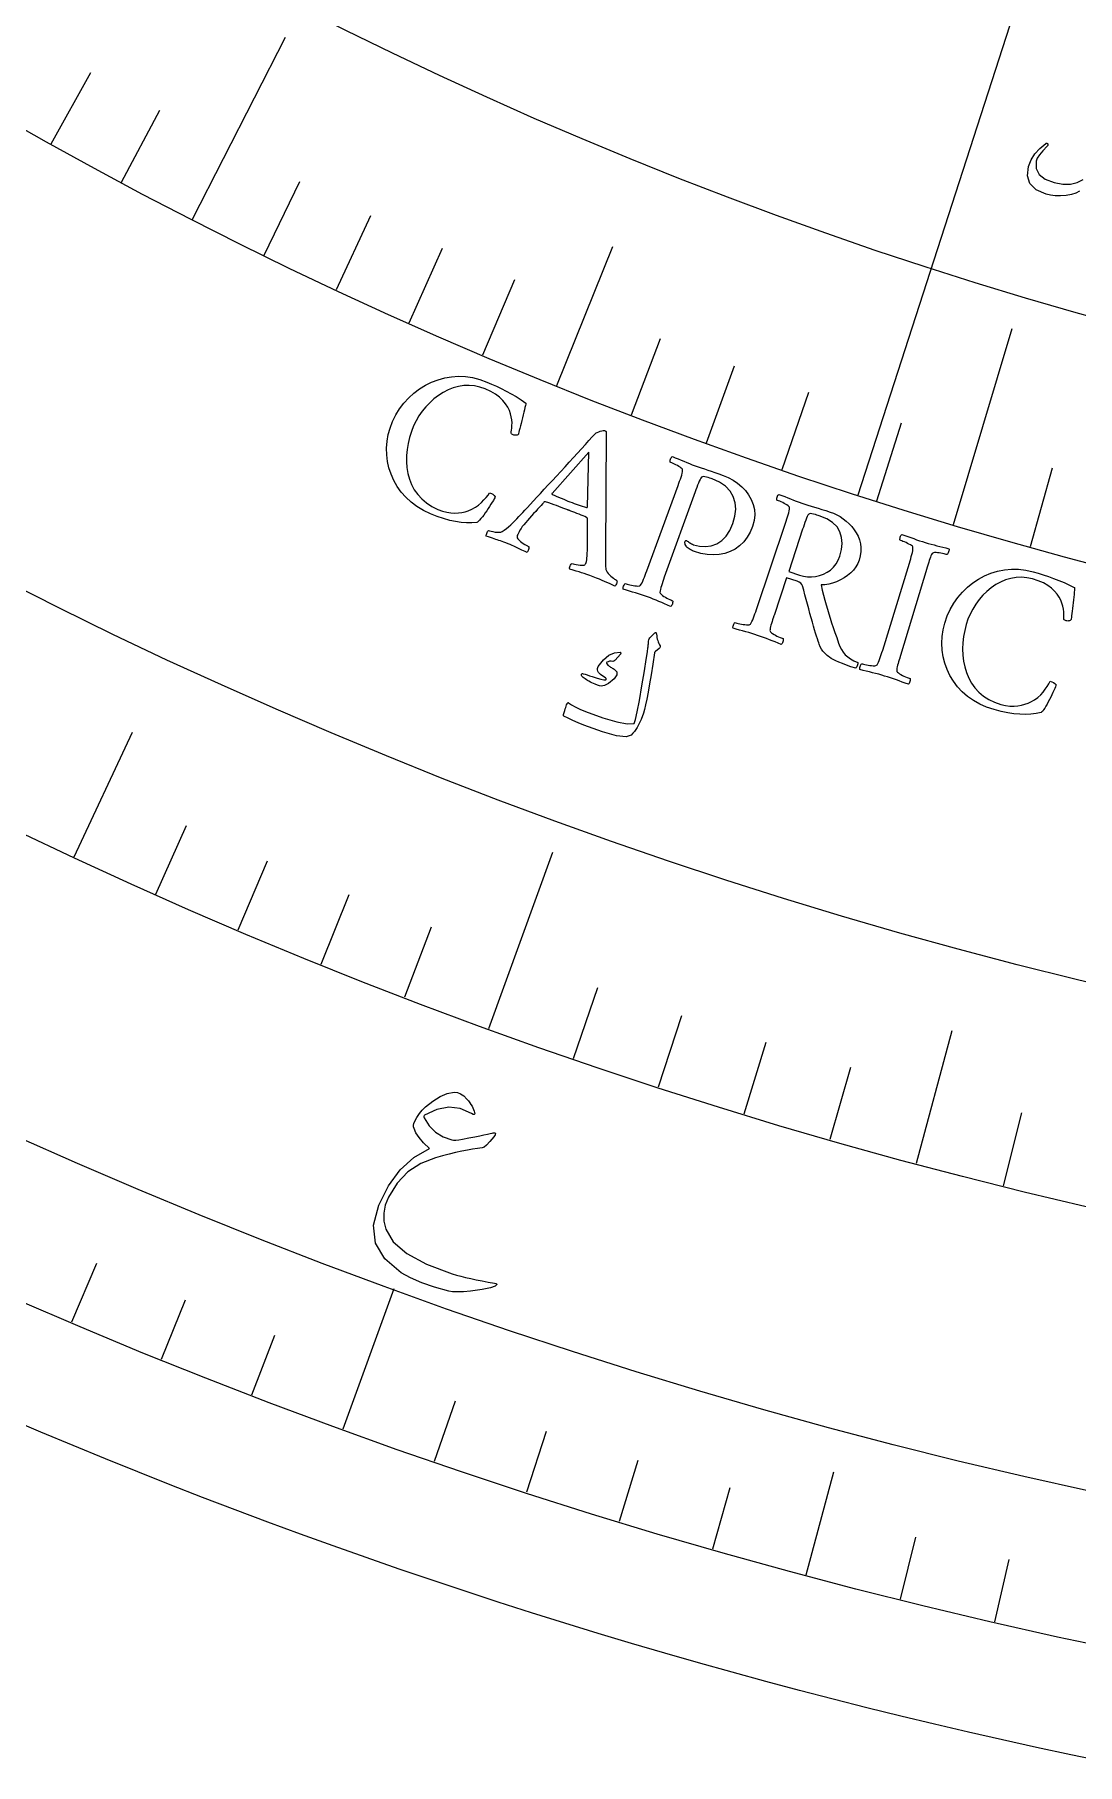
# Model space of a CAD drawing. Header units: millimetres. Extents: x -82 to 82, y -82 to 107.
# Drawn here: x -32.13 to -16.99, y -80.85 to -55.72 of the extents above; entities that cross this region are included whole.
import ezdxf

# ---------------------------------------------------------------- set-up
doc = ezdxf.new("R2010")
doc.units = ezdxf.units.MM
for name, color, linetype in [('CUT_OUTER', 1, 'Continuous'), ('ENGRAVE', 7, 'Continuous'), ('ENGRAVE_FINE', 8, 'Continuous'), ('TEXT', 5, 'Continuous')]:
    doc.layers.add(name, color=color, linetype=linetype)

msp = doc.modelspace()

# ---------------------------------------------------------------- linework, layer by layer
at = {"layer": 'CUT_OUTER'}
msp.add_lwpolyline([(-16.5911, -80.8145), (-17.0867, -80.7112), (-17.5816, -80.6048), (-18.0759, -80.4954), (-18.5694, -80.383), (-19.0623, -80.2675), (-19.5544, -80.1491), (-20.0459, -80.0276), (-20.5365, -79.9031), (-21.0264, -79.7756), (-21.5155, -79.645), (-22.0038, -79.5115), (-22.4913, -79.375), (-22.9779, -79.2355), (-23.4636, -79.093), (-23.9485, -78.9476), (-24.4324, -78.7991), (-24.9155, -78.6477), (-25.3976, -78.4934), (-25.8787, -78.3361), (-26.3589, -78.1758), (-26.8381, -78.0126), (-27.3163, -77.8465), (-27.7934, -77.6774), (-28.2695, -77.5054), (-28.7445, -77.3305), (-29.2185, -77.1526), (-29.6913, -76.9719), (-30.1631, -76.7883), (-30.6337, -76.6018), (-31.1031, -76.4123), (-31.5714, -76.2201), (-32.0385, -76.0249), (-32.5043, -75.8269)], dxfattribs=at)
at = {"layer": 'ENGRAVE'}
for points in [[(-20.1717, -62.4085), (-17.1269, -52.9884)], [(-29.8388, -58.4069), (-28.4876, -55.762)], [(-24.549, -60.82), (-23.7338, -58.8003)], [(-18.7893, -62.8386), (-17.9384, -59.993)], [(-31.5537, -67.6672), (-30.71, -65.8578)], [(-25.5361, -70.1598), (-24.6049, -67.6015)], [(-19.3241, -72.1184), (-18.8073, -70.19)], [(-27.6523, -75.9741), (-26.9116, -73.9391)], [(-20.9255, -78.0951), (-20.5252, -76.6009)]]:
    msp.add_lwpolyline(points, dxfattribs=at)
for radius in [80.85, 80.85, 78.6844, 74.6625, 74.6625, 71.4862, 65.5875, 65.5875, 62.1225]:
    msp.add_circle((0, 0), radius, dxfattribs=at)
at = {"layer": 'ENGRAVE_FINE'}
for points in [[(-31.8895, -57.313), (-31.3119, -56.2749)], [(-30.8692, -57.8689), (-30.31, -56.8208)], [(-28.7988, -58.9266), (-28.2772, -57.8593)], [(-27.7495, -59.428), (-27.2469, -58.3516)], [(-26.6912, -59.9108), (-26.2077, -58.8256)], [(-25.6242, -60.3748), (-25.1601, -59.2812)], [(-23.4657, -61.2461), (-23.0407, -60.1367)], [(-22.3749, -61.6529), (-21.9696, -60.5362)], [(-21.2767, -62.0405), (-20.8913, -60.9167)], [(-19.9024, -62.4949), (-19.5419, -61.3629)], [(-17.67, -63.1624), (-17.3499, -62.0184)], [(-30.368, -68.2076), (-29.925, -67.2127)], [(-29.173, -68.7272), (-28.7475, -67.7248)], [(-27.9691, -69.2259), (-27.5611, -68.2162)], [(-26.7566, -69.7034), (-26.3664, -68.6868)], [(-24.3077, -70.5948), (-23.9532, -69.5651)], [(-23.072, -71.0083), (-22.7355, -69.9726)], [(-21.8292, -71.4001), (-21.5108, -70.3587)], [(-20.5798, -71.7702), (-20.2796, -70.7234)], [(-18.0625, -72.4447), (-17.799, -71.3881)], [(-31.5906, -74.4228), (-31.228, -73.5685)], [(-30.2869, -74.9628), (-29.9393, -74.1023)], [(-28.974, -75.48), (-28.6414, -74.6135)], [(-26.3222, -76.4452), (-26.02, -75.5676)], [(-24.984, -76.8929), (-24.6972, -76.0102)], [(-23.6383, -77.3172), (-23.3669, -76.4297)], [(-22.2853, -77.718), (-22.0295, -76.8258)], [(-19.5594, -78.4484), (-19.3349, -77.5479)], [(-18.1873, -78.7778), (-17.9785, -77.8735)]]:
    msp.add_lwpolyline(points, dxfattribs=at)
at = {"layer": 'TEXT'}
msp.add_lwpolyline([(-16.9589, -57.9981), (-17.0109, -58.0269), (-17.0761, -58.0482), (-17.1545, -58.0619), (-17.237, -58.0679), (-17.3126, -58.0669), (-17.3812, -58.059), (-17.4428, -58.044), (-17.5884, -57.9774), (-17.6797, -57.8876), (-17.7167, -57.7747), (-17.6994, -57.6389), (-17.6622, -57.5453), (-17.6081, -57.4589), (-17.5375, -57.3799), (-17.4503, -57.308), (-17.4442, -57.3041), (-17.4384, -57.3024), (-17.433, -57.3027), (-17.4281, -57.305), (-17.4232, -57.3088), (-17.4198, -57.3129), (-17.418, -57.3172), (-17.4177, -57.3218), (-17.4184, -57.3283), (-17.4204, -57.3341), (-17.4237, -57.3393), (-17.4282, -57.3439), (-17.4932, -57.4111), (-17.5421, -57.4704), (-17.5746, -57.5217), (-17.5909, -57.565), (-17.5902, -57.6693), (-17.546, -57.7554), (-17.4582, -57.8233), (-17.3269, -57.8726), (-17.2021, -57.8956), (-17.0903, -57.8958), (-16.9917, -57.8732), (-16.9064, -57.828)], dxfattribs=at)
for points in [[(-25.5648, -60.7716), (-25.4958, -60.8015), (-25.4257, -60.8334), (-25.3546, -60.8673), (-25.2824, -60.9033), (-25.2101, -60.9419), (-25.1383, -60.9835), (-25.0671, -61.0282), (-24.9966, -61.076), (-24.9975, -61.08), (-25.0002, -61.092), (-25.0047, -61.1121), (-25.0111, -61.1402), (-25.0188, -61.1736), (-25.0274, -61.2097), (-25.0368, -61.2484), (-25.0471, -61.2897), (-25.0575, -61.3314), (-25.0673, -61.3712), (-25.0766, -61.4091), (-25.0853, -61.4451), (-25.093, -61.4765), (-25.0991, -61.5006), (-25.1038, -61.5174), (-25.1069, -61.527), (-25.1093, -61.5328), (-25.1146, -61.5375), (-25.1228, -61.541), (-25.1338, -61.5433), (-25.1462, -61.5443), (-25.1584, -61.5436), (-25.1703, -61.5413), (-25.182, -61.5373), (-25.1915, -61.5328), (-25.1999, -61.5274), (-25.2071, -61.5213), (-25.2131, -61.5143), (-25.2095, -61.4944), (-25.206, -61.4693), (-25.2028, -61.439), (-25.1997, -61.4035), (-25.1987, -61.3641), (-25.2017, -61.3222), (-25.2087, -61.2778), (-25.2197, -61.2309), (-25.2363, -61.1828), (-25.2604, -61.1349), (-25.2918, -61.0871), (-25.3305, -61.0394), (-25.3786, -60.9932), (-25.4378, -60.9497), (-25.5082, -60.909), (-25.5898, -60.871), (-25.6671, -60.8437), (-25.7446, -60.8268), (-25.8223, -60.8202), (-25.9002, -60.8239), (-25.9774, -60.8369), (-26.0528, -60.8578), (-26.1265, -60.8867), (-26.1984, -60.9237), (-26.2675, -60.9674), (-26.3327, -61.0167), (-26.394, -61.0715), (-26.4515, -61.1319), (-26.504, -61.1963), (-26.5508, -61.2636), (-26.5917, -61.3335), (-26.6267, -61.4062), (-26.6597, -61.4899), (-26.6867, -61.5753), (-26.7078, -61.6623), (-26.7229, -61.7511), (-26.7312, -61.8402), (-26.732, -61.9279), (-26.7253, -62.0143), (-26.7109, -62.0995), (-26.6884, -62.182), (-26.6572, -62.2604), (-26.6171, -62.3348), (-26.5683, -62.4051), (-26.51, -62.4698), (-26.4414, -62.5273), (-26.3626, -62.5777), (-26.2735, -62.6208), (-26.2087, -62.6449), (-26.1467, -62.6618), (-26.0876, -62.6715), (-26.0312, -62.6739), (-25.9779, -62.6709), (-25.9277, -62.6645), (-25.8807, -62.6546), (-25.8367, -62.6413), (-25.7809, -62.6185), (-25.73, -62.591), (-25.6842, -62.5589), (-25.6434, -62.5222), (-25.6071, -62.484), (-25.575, -62.4475), (-25.5471, -62.4128), (-25.5233, -62.3797), (-25.4986, -62.389), (-25.4769, -62.4021), (-25.458, -62.4192), (-25.442, -62.4403), (-25.4479, -62.4529), (-25.4571, -62.4701), (-25.4697, -62.4918), (-25.4857, -62.5182), (-25.504, -62.5475), (-25.5233, -62.5777), (-25.5437, -62.6091), (-25.5651, -62.6415), (-25.5869, -62.6733), (-25.6083, -62.703), (-25.6292, -62.7304), (-25.6496, -62.7558), (-25.6686, -62.7775), (-25.6852, -62.7943), (-25.6992, -62.806), (-25.7109, -62.8128), (-25.7843, -62.818), (-25.8602, -62.8174), (-25.9385, -62.8111), (-26.0192, -62.7989), (-26.1034, -62.7804), (-26.1922, -62.7552), (-26.2855, -62.7233), (-26.3834, -62.6845), (-26.4852, -62.6361), (-26.5786, -62.5801), (-26.6635, -62.5165), (-26.7399, -62.4455), (-26.8074, -62.3685), (-26.8658, -62.2871), (-26.915, -62.2014), (-26.955, -62.1113), (-26.9857, -62.0184), (-27.0069, -61.9238), (-27.0186, -61.8278), (-27.0209, -61.7302), (-27.0135, -61.6324), (-26.9964, -61.5356), (-26.9696, -61.4399), (-26.933, -61.3451), (-26.8854, -61.2486), (-26.8303, -61.1589), (-26.7678, -61.0762), (-26.698, -61.0004), (-26.6221, -60.9319), (-26.5414, -60.8714), (-26.4561, -60.8186), (-26.366, -60.7737), (-26.2723, -60.7376), (-26.176, -60.7114), (-26.0772, -60.695), (-25.9757, -60.6884), (-25.873, -60.6924), (-25.7703, -60.7076), (-25.6676, -60.734), (-25.5648, -60.7716)], [(-25.0989, -62.7257), (-25.0954, -62.7219), (-25.0847, -62.7105), (-25.067, -62.6915), (-25.0422, -62.6648), (-25.0113, -62.6316), (-24.9755, -62.593), (-24.9348, -62.5488), (-24.8891, -62.4991), (-24.8395, -62.4453), (-24.7869, -62.3885), (-24.7314, -62.3289), (-24.6728, -62.2664), (-24.6125, -62.202), (-24.5517, -62.1364), (-24.4903, -62.0698), (-24.4283, -62.0021), (-24.3667, -61.9346), (-24.3064, -61.8684), (-24.2474, -61.8037), (-24.1896, -61.7403), (-24.1341, -61.6796), (-24.0821, -61.6226), (-24.0334, -61.5693), (-23.9882, -61.5198), (-23.976, -61.5106), (-23.96, -61.5019), (-23.9403, -61.4939), (-23.9169, -61.4864), (-23.8936, -61.4806), (-23.874, -61.4776), (-23.8583, -61.4773), (-23.8463, -61.4799), (-23.8437, -61.481), (-23.8417, -61.4821), (-23.8404, -61.4831), (-23.8396, -61.4841), (-23.8389, -61.4854), (-23.8378, -61.487), (-23.8362, -61.489), (-23.8341, -61.4914), (-23.8411, -63.2585), (-23.8407, -63.3458), (-23.84, -63.4112), (-23.8391, -63.4546), (-23.8381, -63.4762), (-23.8348, -63.4954), (-23.8275, -63.5148), (-23.8162, -63.5345), (-23.801, -63.5543), (-23.7835, -63.5735), (-23.7653, -63.5909), (-23.7465, -63.6067), (-23.7271, -63.6208), (-23.7091, -63.6327), (-23.6945, -63.6418), (-23.6834, -63.6482), (-23.6757, -63.6518), (-23.6738, -63.6621), (-23.6745, -63.6738), (-23.6778, -63.6868), (-23.6838, -63.7012), (-23.6905, -63.7146), (-23.696, -63.7249), (-23.7004, -63.7321), (-23.7036, -63.736), (-23.7448, -63.7174), (-23.7838, -63.6998), (-23.8207, -63.6832), (-23.8553, -63.6676), (-23.8907, -63.6521), (-23.9296, -63.6359), (-23.9721, -63.6189), (-24.0181, -63.6013), (-24.0669, -63.5831), (-24.1115, -63.5672), (-24.1521, -63.5534), (-24.1886, -63.5417), (-24.2252, -63.5304), (-24.2661, -63.5176), (-24.3115, -63.5034), (-24.3611, -63.4876), (-24.3636, -63.4786), (-24.3635, -63.4681), (-24.3608, -63.4559), (-24.3557, -63.4422), (-24.349, -63.4291), (-24.3419, -63.4187), (-24.3344, -63.411), (-24.3264, -63.406), (-24.3109, -63.4112), (-24.2911, -63.4165), (-24.2672, -63.422), (-24.239, -63.4276), (-24.2108, -63.4319), (-24.1866, -63.4336), (-24.1667, -63.4326), (-24.1508, -63.429), (-24.1429, -63.424), (-24.1356, -63.4161), (-24.129, -63.4055), (-24.1231, -63.3921), (-24.1184, -63.376), (-24.1143, -63.3544), (-24.1108, -63.3272), (-24.1081, -63.2945), (-24.1059, -63.2577), (-24.1042, -63.2184), (-24.103, -63.1766), (-24.1024, -63.1323), (-24.102, -63.087), (-24.1019, -63.0422), (-24.102, -62.998), (-24.1022, -62.9543), (-24.1026, -62.9129), (-24.1029, -62.8752), (-24.1031, -62.8414), (-24.1034, -62.8114), (-24.1036, -62.7869), (-24.1037, -62.7693), (-24.1038, -62.7588), (-24.1038, -62.7553), (-24.104, -62.7548), (-24.1047, -62.7533), (-24.1058, -62.7507), (-24.1074, -62.7471), (-24.1094, -62.7434), (-24.1116, -62.7404), (-24.1141, -62.7382), (-24.117, -62.7367), (-24.1399, -62.7264), (-24.1655, -62.7155), (-24.1938, -62.7039), (-24.2248, -62.6917), (-24.2567, -62.6794), (-24.2874, -62.6675), (-24.3171, -62.656), (-24.3456, -62.6449), (-24.3529, -62.6421), (-24.3603, -62.6392), (-24.3676, -62.6363), (-24.375, -62.6335), (-24.3822, -62.6307), (-24.389, -62.628), (-24.3954, -62.6255), (-24.4015, -62.6232), (-24.444, -62.6067), (-24.4833, -62.5917), (-24.5193, -62.5781), (-24.5521, -62.566), (-24.5855, -62.554), (-24.6236, -62.5408), (-24.6663, -62.5264), (-24.7136, -62.5108), (-24.7154, -62.5105), (-24.7177, -62.5105), (-24.7207, -62.5109), (-24.7242, -62.5118), (-24.7275, -62.5127), (-24.7299, -62.5134), (-24.7313, -62.5137), (-24.7318, -62.5139), (-24.7346, -62.517), (-24.7431, -62.5264), (-24.7573, -62.5421), (-24.7772, -62.564), (-24.8009, -62.5903), (-24.8269, -62.6188), (-24.8551, -62.6497), (-24.8856, -62.6829), (-24.9164, -62.7167), (-24.9458, -62.7497), (-24.9738, -62.7817), (-25.0004, -62.8128), (-25.0265, -62.8433), (-25.0491, -62.8718), (-25.0681, -62.8983), (-25.0835, -62.9228), (-25.0962, -62.9452), (-25.107, -62.9655), (-25.1158, -62.9835), (-25.1226, -62.9993), (-25.1259, -63.0158), (-25.1227, -63.0329), (-25.1132, -63.0507), (-25.0972, -63.0691), (-25.0775, -63.087), (-25.0568, -63.1034), (-25.0351, -63.1183), (-25.0123, -63.1317), (-24.9911, -63.1431), (-24.9743, -63.1519), (-24.9619, -63.1581), (-24.9538, -63.1617), (-24.9528, -63.1673), (-24.9534, -63.1759), (-24.9556, -63.1875), (-24.9594, -63.202), (-24.9642, -63.2168), (-24.9693, -63.2292), (-24.9747, -63.2391), (-24.9804, -63.2465), (-25.007, -63.2343), (-25.0316, -63.2229), (-25.0542, -63.2122), (-25.0746, -63.2024), (-25.0941, -63.193), (-25.1136, -63.1835), (-25.133, -63.1741), (-25.1525, -63.1647), (-25.1735, -63.1548), (-25.1979, -63.144), (-25.2256, -63.1323), (-25.2566, -63.1197), (-25.288, -63.1073), (-25.3169, -63.0964), (-25.3434, -63.0868), (-25.3675, -63.0786), (-25.3903, -63.0711), (-25.4131, -63.0637), (-25.4359, -63.0562), (-25.4587, -63.0487), (-25.483, -63.0406), (-25.5103, -63.0312), (-25.5405, -63.0207), (-25.5736, -63.009), (-25.5744, -63.0034), (-25.5732, -62.9951), (-25.5699, -62.9839), (-25.5647, -62.9699), (-25.5585, -62.9557), (-25.5523, -62.9437), (-25.5463, -62.9341), (-25.5403, -62.9268), (-25.5243, -62.9323), (-25.5031, -62.9381), (-25.4766, -62.944), (-25.4447, -62.9501), (-25.4126, -62.9543), (-25.3849, -62.9542), (-25.3618, -62.95), (-25.3433, -62.9416), (-25.3104, -62.9214), (-25.2785, -62.8989), (-25.2476, -62.8741), (-25.2177, -62.847), (-25.1883, -62.8181), (-25.1587, -62.7883), (-25.1289, -62.7575), (-25.0989, -62.7257)], [(-24.083, -61.7888), (-24.6179, -62.3886), (-24.6179, -62.389), (-24.6181, -62.3903), (-24.6184, -62.3923), (-24.6187, -62.3951), (-24.6189, -62.398), (-24.6186, -62.4002), (-24.6179, -62.4018), (-24.6167, -62.4027), (-24.588, -62.4156), (-24.5565, -62.4294), (-24.5221, -62.4441), (-24.4849, -62.4596), (-24.4482, -62.4748), (-24.4153, -62.4882), (-24.3861, -62.4999), (-24.3607, -62.5099), (-24.3277, -62.5225), (-24.2962, -62.5341), (-24.2662, -62.5447), (-24.2376, -62.5543), (-24.2092, -62.5636), (-24.1796, -62.5734), (-24.1486, -62.5837), (-24.1163, -62.5944), (-24.1134, -62.595), (-24.1108, -62.5944), (-24.1083, -62.5927), (-24.1061, -62.5899), (-24.1042, -62.5869), (-24.1029, -62.5847), (-24.102, -62.5835), (-24.1018, -62.583)], [(-21.707, -62.8674), (-21.7415, -62.9513), (-21.7842, -63.0263), (-21.8351, -63.0923), (-21.8941, -63.1495), (-21.96, -63.197), (-22.0313, -63.2343), (-22.1081, -63.2611), (-22.1903, -63.2777), (-22.2765, -63.2833), (-22.3653, -63.2777), (-22.4567, -63.2608), (-22.5505, -63.2326), (-22.5632, -63.2276), (-22.5775, -63.2213), (-22.5933, -63.2135), (-22.6108, -63.2043), (-22.6279, -63.1944), (-22.643, -63.1844), (-22.6559, -63.1743), (-22.6667, -63.1641), (-22.6691, -63.1591), (-22.6725, -63.1523), (-22.6769, -63.1437), (-22.6824, -63.1332), (-22.687, -63.1216), (-22.6889, -63.1094), (-22.6881, -63.0968), (-22.6847, -63.0836), (-22.681, -63.0763), (-22.6764, -63.0723), (-22.6709, -63.0715), (-22.6645, -63.074), (-22.6535, -63.0814), (-22.6423, -63.0891), (-22.6308, -63.0972), (-22.6189, -63.1055), (-22.6064, -63.1137), (-22.5927, -63.1212), (-22.578, -63.128), (-22.5623, -63.1342), (-22.4756, -63.1568), (-22.3908, -63.162), (-22.3078, -63.1499), (-22.2268, -63.1205), (-22.152, -63.0735), (-22.0876, -63.0087), (-22.0338, -62.9261), (-21.9904, -62.8259), (-21.9615, -62.7196), (-21.9511, -62.619), (-21.959, -62.5241), (-21.9854, -62.4349), (-22.0313, -62.3541), (-22.0978, -62.2844), (-22.185, -62.2256), (-22.293, -62.1778), (-22.3079, -62.1726), (-22.3265, -62.1666), (-22.3486, -62.1597), (-22.3744, -62.1519), (-22.3995, -62.1458), (-22.4197, -62.1439), (-22.4352, -62.1464), (-22.4457, -62.1531), (-22.4566, -62.1669), (-22.4679, -62.1859), (-22.4796, -62.21), (-22.4917, -62.2392), (-22.5039, -62.2711), (-22.5161, -62.3032), (-22.5281, -62.3356), (-22.54, -62.3682), (-22.9878, -63.6072), (-22.9993, -63.6395), (-23.0103, -63.6706), (-23.0206, -63.7008), (-23.0304, -63.7299), (-23.0388, -63.7574), (-23.0448, -63.7827), (-23.0487, -63.806), (-23.0503, -63.8271), (-23.0476, -63.8362), (-23.0404, -63.8466), (-23.0285, -63.8583), (-23.0119, -63.8712), (-22.9926, -63.8844), (-22.9724, -63.8968), (-22.9513, -63.9085), (-22.9293, -63.9194), (-22.9085, -63.9291), (-22.8911, -63.9369), (-22.877, -63.9429), (-22.8663, -63.947), (-22.8648, -63.9556), (-22.865, -63.966), (-22.867, -63.9783), (-22.8707, -63.9925), (-22.8757, -64.0063), (-22.8816, -64.0172), (-22.8884, -64.0253), (-22.8961, -64.0305), (-22.9398, -64.0117), (-22.9825, -63.9933), (-23.0243, -63.9754), (-23.0653, -63.958), (-23.1062, -63.941), (-23.1478, -63.9244), (-23.1902, -63.9081), (-23.2334, -63.8921), (-23.2756, -63.877), (-23.3182, -63.8625), (-23.3612, -63.8483), (-23.4045, -63.8347), (-23.4484, -63.8212), (-23.4929, -63.8077), (-23.538, -63.7941), (-23.5838, -63.7805), (-23.5863, -63.7715), (-23.5863, -63.761), (-23.5838, -63.7488), (-23.5789, -63.735), (-23.5726, -63.7217), (-23.5662, -63.711), (-23.5596, -63.7029), (-23.553, -63.6973), (-23.5421, -63.701), (-23.5275, -63.7055), (-23.5091, -63.7107), (-23.487, -63.7166), (-23.463, -63.7224), (-23.439, -63.7271), (-23.4151, -63.7307), (-23.3912, -63.7333), (-23.3697, -63.7342), (-23.3532, -63.7329), (-23.3416, -63.7293), (-23.3349, -63.7236), (-23.3226, -63.7064), (-23.3106, -63.6861), (-23.299, -63.6627), (-23.2877, -63.6363), (-23.2765, -63.6077), (-23.2651, -63.578), (-23.2535, -63.547), (-23.2416, -63.5149), (-22.7878, -62.2747), (-22.7761, -62.2424), (-22.7649, -62.211), (-22.7542, -62.1805), (-22.7441, -62.1508), (-22.7354, -62.1227), (-22.7289, -62.0969), (-22.7248, -62.0734), (-22.7229, -62.0523), (-22.7238, -62.0425), (-22.73, -62.032), (-22.7415, -62.0208), (-22.7583, -62.0089), (-22.7781, -61.9969), (-22.7984, -61.9854), (-22.8193, -61.9742), (-22.8408, -61.9634), (-22.8609, -61.9538), (-22.8777, -61.946), (-22.8913, -61.94), (-22.9017, -61.9359), (-22.903, -61.9274), (-22.9026, -61.917), (-22.9004, -61.9047), (-22.8965, -61.8905), (-22.8913, -61.8768), (-22.8853, -61.866), (-22.8785, -61.8579), (-22.8709, -61.8527), (-22.8282, -61.8703), (-22.786, -61.8878), (-22.7445, -61.9053), (-22.7036, -61.9228), (-22.6629, -61.9399), (-22.6222, -61.9563), (-22.5815, -61.9721), (-22.5407, -61.9873), (-22.4976, -62.0027), (-22.4527, -62.0184), (-22.406, -62.0342), (-22.3575, -62.0502), (-22.3065, -62.0671), (-22.2521, -62.0856), (-22.1944, -62.1056), (-22.1333, -62.1272), (-22.0595, -62.1577), (-21.9901, -62.1952), (-21.925, -62.2397), (-21.8641, -62.2913), (-21.8096, -62.3486), (-21.7637, -62.4107), (-21.7263, -62.4775), (-21.6974, -62.549), (-21.6796, -62.6243), (-21.6752, -62.7025), (-21.6843, -62.7835), (-21.707, -62.8674)], [(-20.5795, -62.6591), (-20.5312, -62.6772), (-20.4835, -62.6997), (-20.4364, -62.7265), (-20.3899, -62.7576), (-20.3453, -62.7925), (-20.3039, -62.8304), (-20.2657, -62.8715), (-20.2307, -62.9156), (-20.2, -62.9626), (-20.1748, -63.0121), (-20.155, -63.0643), (-20.1407, -63.119), (-20.1332, -63.1759), (-20.1335, -63.2347), (-20.1417, -63.2954), (-20.1579, -63.3578), (-20.1782, -63.4091), (-20.2056, -63.4573), (-20.24, -63.5024), (-20.2814, -63.5445), (-20.328, -63.5828), (-20.3778, -63.6167), (-20.4308, -63.6463), (-20.4869, -63.6715), (-20.5443, -63.6917), (-20.601, -63.7063), (-20.6569, -63.7152), (-20.7121, -63.7185), (-20.6941, -63.7945), (-20.6759, -63.8676), (-20.6576, -63.9378), (-20.6391, -64.0051), (-20.6201, -64.071), (-20.6001, -64.137), (-20.5793, -64.203), (-20.5577, -64.2691), (-20.5348, -64.337), (-20.5105, -64.4084), (-20.4848, -64.4834), (-20.4575, -64.5619), (-20.4375, -64.6118), (-20.4145, -64.6569), (-20.3885, -64.697), (-20.3594, -64.7324), (-20.3251, -64.7641), (-20.2837, -64.7934), (-20.235, -64.8205), (-20.1791, -64.8452), (-20.1764, -64.8541), (-20.1769, -64.8649), (-20.1804, -64.8777), (-20.1871, -64.8924), (-20.1946, -64.9065), (-20.2007, -64.9172), (-20.2053, -64.9247), (-20.2085, -64.9289), (-20.2799, -64.9059), (-20.3445, -64.8835), (-20.4024, -64.8617), (-20.4536, -64.8404), (-20.4981, -64.8203), (-20.5356, -64.8017), (-20.5663, -64.7846), (-20.5902, -64.769), (-20.6047, -64.7568), (-20.6217, -64.7419), (-20.6413, -64.7244), (-20.6633, -64.7041), (-20.6856, -64.6801), (-20.7058, -64.6511), (-20.724, -64.6171), (-20.7401, -64.5781), (-20.7464, -64.5597), (-20.7545, -64.5344), (-20.7647, -64.5022), (-20.7768, -64.4632), (-20.7903, -64.4185), (-20.8049, -64.3692), (-20.8205, -64.3155), (-20.8371, -64.2573), (-20.8545, -64.1958), (-20.8724, -64.1322), (-20.8907, -64.0666), (-20.9096, -63.9989), (-20.9285, -63.9306), (-20.9466, -63.8631), (-20.9642, -63.7964), (-20.9811, -63.7305), (-20.9905, -63.7099), (-21.0066, -63.6921), (-21.0295, -63.677), (-21.059, -63.6647), (-21.2115, -63.6141), (-21.3938, -64.1609), (-21.3953, -64.1654), (-21.3968, -64.1699), (-21.3983, -64.1744), (-21.3998, -64.1789), (-21.4013, -64.1834), (-21.4028, -64.1879), (-21.4043, -64.1924), (-21.4058, -64.1969), (-21.415, -64.2249), (-21.4236, -64.2515), (-21.4316, -64.2769), (-21.4389, -64.3011), (-21.4451, -64.3238), (-21.4496, -64.3447), (-21.4526, -64.3638), (-21.4539, -64.3812), (-21.451, -64.3903), (-21.4435, -64.4005), (-21.4313, -64.4119), (-21.4144, -64.4244), (-21.3947, -64.4371), (-21.3739, -64.4491), (-21.352, -64.4604), (-21.3291, -64.4711), (-21.3074, -64.4804), (-21.2893, -64.4879), (-21.2748, -64.4937), (-21.2639, -64.4976), (-21.2622, -64.5061), (-21.2622, -64.5165), (-21.2638, -64.5289), (-21.2672, -64.5432), (-21.2719, -64.5571), (-21.2775, -64.5681), (-21.2841, -64.5764), (-21.2917, -64.5818), (-21.3357, -64.564), (-21.3789, -64.5467), (-21.4212, -64.5299), (-21.4626, -64.5135), (-21.5039, -64.4976), (-21.5459, -64.482), (-21.5887, -64.4667), (-21.6322, -64.4518), (-21.6749, -64.4378), (-21.7182, -64.4242), (-21.762, -64.4109), (-21.8063, -64.3981), (-21.8512, -64.3855), (-21.8964, -64.373), (-21.9422, -64.3604), (-21.9883, -64.3479), (-21.9911, -64.339), (-21.9914, -64.3285), (-21.9892, -64.3163), (-21.9846, -64.3024), (-21.9786, -64.2889), (-21.9725, -64.2781), (-21.9661, -64.2698), (-21.9597, -64.264), (-21.9486, -64.2675), (-21.9336, -64.2717), (-21.9146, -64.2766), (-21.8917, -64.2822), (-21.8669, -64.2876), (-21.8423, -64.2919), (-21.818, -64.295), (-21.7939, -64.297), (-21.7725, -64.2974), (-21.756, -64.2956), (-21.7445, -64.2918), (-21.738, -64.2859), (-21.7261, -64.2684), (-21.7146, -64.2478), (-21.7036, -64.2242), (-21.693, -64.1974), (-21.6825, -64.1686), (-21.6718, -64.1386), (-21.661, -64.1073), (-21.6499, -64.0749), (-21.2301, -62.8228), (-21.2192, -62.7903), (-21.2088, -62.7586), (-21.1989, -62.7277), (-21.1895, -62.6978), (-21.1815, -62.6695), (-21.1757, -62.6436), (-21.1721, -62.62), (-21.1708, -62.5988), (-21.1719, -62.5891), (-21.1783, -62.5787), (-21.1901, -62.5678), (-21.2072, -62.5564), (-21.2273, -62.5449), (-21.2479, -62.5338), (-21.2691, -62.5232), (-21.2908, -62.513), (-21.3111, -62.5038), (-21.3282, -62.4964), (-21.3419, -62.4908), (-21.3524, -62.4869), (-21.3539, -62.4785), (-21.3537, -62.4681), (-21.3519, -62.4557), (-21.3483, -62.4415), (-21.3435, -62.4276), (-21.3378, -62.4166), (-21.3312, -62.4084), (-21.3237, -62.403), (-21.2806, -62.4195), (-21.238, -62.436), (-21.196, -62.4525), (-21.1547, -62.4689), (-21.1136, -62.485), (-21.0725, -62.5004), (-21.0314, -62.5152), (-20.9903, -62.5293), (-20.9468, -62.5437), (-20.9015, -62.5582), (-20.8544, -62.5729), (-20.8056, -62.5877), (-20.7541, -62.6033), (-20.6993, -62.6204), (-20.6411, -62.639), (-20.5795, -62.6591)], [(-20.4374, -63.2982), (-20.4141, -63.204), (-20.4063, -63.1144), (-20.4141, -63.0293), (-20.4373, -62.9487), (-20.4793, -62.8753), (-20.5434, -62.8117), (-20.6296, -62.7578), (-20.7378, -62.7136), (-20.7529, -62.7088), (-20.7716, -62.7032), (-20.7939, -62.6969), (-20.8198, -62.6897), (-20.8451, -62.6843), (-20.8654, -62.6829), (-20.8808, -62.6857), (-20.8912, -62.6927), (-20.9017, -62.7068), (-20.9125, -62.7261), (-20.9236, -62.7504), (-20.935, -62.7799), (-20.9464, -62.8121), (-20.9578, -62.8445), (-20.969, -62.8772), (-20.98, -62.9101), (-21.1814, -63.524), (-21.0262, -63.5755), (-20.969, -63.5908), (-20.9109, -63.599), (-20.852, -63.6001), (-20.7923, -63.5941), (-20.7336, -63.5812), (-20.6779, -63.5615), (-20.6252, -63.5349), (-20.5755, -63.5015), (-20.5308, -63.4611), (-20.4928, -63.4138), (-20.4617, -63.3595), (-20.4374, -63.2982)], [(-19.1986, -63.1025), (-19.1558, -63.1152), (-19.1134, -63.1271), (-19.0713, -63.1383), (-19.0297, -63.1487), (-18.9878, -63.1589), (-18.945, -63.1696), (-18.9013, -63.1807), (-18.8567, -63.1922), (-18.8538, -63.201), (-18.8532, -63.2115), (-18.8549, -63.2238), (-18.859, -63.2378), (-18.8644, -63.2515), (-18.87, -63.2626), (-18.8759, -63.2712), (-18.8821, -63.2772), (-18.8929, -63.2743), (-18.9077, -63.2708), (-18.9263, -63.2668), (-18.9488, -63.2622), (-18.973, -63.2578), (-18.9966, -63.2541), (-19.0197, -63.2512), (-19.0421, -63.2491), (-19.0622, -63.2486), (-19.0782, -63.2506), (-19.0901, -63.2551), (-19.0979, -63.262), (-19.1068, -63.2771), (-19.1155, -63.2948), (-19.1239, -63.315), (-19.1321, -63.3377), (-19.1403, -63.3624), (-19.1486, -63.3882), (-19.157, -63.4152), (-19.1656, -63.4434), (-19.167, -63.4479), (-19.1684, -63.4525), (-19.1698, -63.457), (-19.1711, -63.4616), (-19.1725, -63.4661), (-19.1739, -63.4707), (-19.1753, -63.4752), (-19.1766, -63.4798), (-19.5585, -64.744), (-19.5599, -64.7485), (-19.5613, -64.753), (-19.5627, -64.7576), (-19.564, -64.7621), (-19.5654, -64.7667), (-19.5668, -64.7712), (-19.5682, -64.7758), (-19.5695, -64.7803), (-19.5779, -64.8085), (-19.5857, -64.8354), (-19.593, -64.861), (-19.5996, -64.8854), (-19.6051, -64.9082), (-19.6091, -64.9292), (-19.6115, -64.9485), (-19.6123, -64.9659), (-19.6092, -64.9749), (-19.6013, -64.9849), (-19.5888, -64.9959), (-19.5716, -65.0079), (-19.5516, -65.0201), (-19.5304, -65.0315), (-19.5082, -65.0422), (-19.485, -65.0521), (-19.463, -65.0609), (-19.4447, -65.0679), (-19.4301, -65.0732), (-19.4191, -65.0768), (-19.4171, -65.0852), (-19.4168, -65.0957), (-19.4181, -65.1081), (-19.4211, -65.1225), (-19.4253, -65.1365), (-19.4307, -65.1477), (-19.437, -65.1561), (-19.4444, -65.1618), (-19.489, -65.1453), (-19.5327, -65.1292), (-19.5754, -65.1136), (-19.6172, -65.0984), (-19.659, -65.0836), (-19.7014, -65.0692), (-19.7446, -65.0552), (-19.7886, -65.0415), (-19.8316, -65.0287), (-19.8752, -65.0164), (-19.9194, -65.0044), (-19.9641, -64.9928), (-20.0093, -64.9815), (-20.0549, -64.9703), (-20.101, -64.959), (-20.1475, -64.9478), (-20.1505, -64.939), (-20.1511, -64.9285), (-20.1493, -64.9162), (-20.145, -64.9022), (-20.1394, -64.8886), (-20.1336, -64.8775), (-20.1275, -64.8691), (-20.1212, -64.8631), (-20.1101, -64.8663), (-20.0949, -64.87), (-20.0758, -64.8744), (-20.0527, -64.8794), (-20.0278, -64.8841), (-20.0031, -64.8876), (-19.9787, -64.8901), (-19.9546, -64.8914), (-19.9332, -64.8912), (-19.9168, -64.889), (-19.9054, -64.8848), (-19.899, -64.8787), (-19.8876, -64.8608), (-19.8767, -64.84), (-19.8664, -64.816), (-19.8565, -64.789), (-19.8469, -64.7599), (-19.837, -64.7296), (-19.8271, -64.698), (-19.8169, -64.6653), (-19.43, -63.4027), (-19.42, -63.3698), (-19.4105, -63.3378), (-19.4015, -63.3068), (-19.393, -63.2766), (-19.3858, -63.248), (-19.3807, -63.2219), (-19.3778, -63.1983), (-19.3771, -63.1771), (-19.3785, -63.1673), (-19.3852, -63.1572), (-19.3973, -63.1467), (-19.4147, -63.1357), (-19.4352, -63.1247), (-19.4564, -63.1142), (-19.4783, -63.104), (-19.501, -63.0942), (-19.5222, -63.0855), (-19.5399, -63.0784), (-19.5541, -63.0731), (-19.5648, -63.0695), (-19.5665, -63.0611), (-19.5667, -63.0507), (-19.5652, -63.0383), (-19.562, -63.0239), (-19.5576, -63.01), (-19.5522, -62.9988), (-19.5458, -62.9904), (-19.5385, -62.9848), (-19.4948, -63.0001), (-19.4515, -63.0154), (-19.4086, -63.0308), (-19.3662, -63.0463), (-19.324, -63.0614), (-19.282, -63.0758), (-19.2402, -63.0895), (-19.1986, -63.1025)], [(-17.6317, -63.5285), (-17.5595, -63.5493), (-17.4859, -63.5721), (-17.411, -63.5967), (-17.3349, -63.6233), (-17.2582, -63.6523), (-17.1817, -63.6845), (-17.1055, -63.7198), (-17.0294, -63.7582), (-17.0298, -63.7623), (-17.0309, -63.7746), (-17.0329, -63.795), (-17.0356, -63.8237), (-17.039, -63.8578), (-17.0429, -63.8947), (-17.0474, -63.9343), (-17.0523, -63.9766), (-17.0573, -64.0193), (-17.062, -64.06), (-17.0664, -64.0988), (-17.0705, -64.1356), (-17.0741, -64.1677), (-17.0771, -64.1924), (-17.0796, -64.2097), (-17.0815, -64.2195), (-17.0831, -64.2256), (-17.0878, -64.231), (-17.0954, -64.2355), (-17.1061, -64.2392), (-17.1183, -64.2417), (-17.1305, -64.2425), (-17.1426, -64.2418), (-17.1547, -64.2393), (-17.1647, -64.2361), (-17.1737, -64.2318), (-17.1816, -64.2266), (-17.1884, -64.2205), (-17.1874, -64.2003), (-17.1871, -64.1749), (-17.1878, -64.1444), (-17.1892, -64.1088), (-17.1932, -64.0696), (-17.2015, -64.0284), (-17.2141, -63.9853), (-17.231, -63.9402), (-17.2536, -63.8946), (-17.2835, -63.8501), (-17.3208, -63.8067), (-17.3653, -63.7643), (-17.4188, -63.7246), (-17.4831, -63.689), (-17.5581, -63.6576), (-17.6439, -63.6303), (-17.724, -63.6131), (-17.803, -63.6061), (-17.8809, -63.6094), (-17.9578, -63.6231), (-18.0327, -63.6457), (-18.1048, -63.676), (-18.1742, -63.7141), (-18.2408, -63.7599), (-18.3038, -63.8121), (-18.3622, -63.8692), (-18.4161, -63.9314), (-18.4654, -63.9985), (-18.5093, -64.0692), (-18.5471, -64.1418), (-18.5788, -64.2164), (-18.6043, -64.293), (-18.6264, -64.3802), (-18.6423, -64.4683), (-18.6522, -64.5573), (-18.6558, -64.6473), (-18.6528, -64.7367), (-18.6424, -64.8238), (-18.6248, -64.9087), (-18.5997, -64.9913), (-18.5669, -65.0702), (-18.526, -65.1441), (-18.4768, -65.2128), (-18.4194, -65.2763), (-18.3533, -65.333), (-18.278, -65.3814), (-18.1934, -65.4213), (-18.0996, -65.4528), (-18.0322, -65.4685), (-17.9686, -65.4774), (-17.9087, -65.4794), (-17.8525, -65.4746), (-17.8, -65.4649), (-17.751, -65.4522), (-17.7056, -65.4364), (-17.6637, -65.4176), (-17.6112, -65.3879), (-17.5643, -65.3542), (-17.5229, -65.3165), (-17.4871, -65.2749), (-17.456, -65.2324), (-17.4288, -65.1921), (-17.4055, -65.1541), (-17.3861, -65.1183), (-17.3605, -65.1243), (-17.3372, -65.1346), (-17.3163, -65.1492), (-17.2977, -65.168), (-17.302, -65.1813), (-17.309, -65.1995), (-17.3187, -65.2227), (-17.3312, -65.2509), (-17.3456, -65.2822), (-17.3609, -65.3147), (-17.3771, -65.3484), (-17.3943, -65.3832), (-17.4119, -65.4176), (-17.4293, -65.4497), (-17.4465, -65.4796), (-17.4636, -65.5073), (-17.4797, -65.5313), (-17.494, -65.55), (-17.5064, -65.5635), (-17.5171, -65.5717), (-17.5893, -65.5862), (-17.6646, -65.5953), (-17.7431, -65.5989), (-17.8247, -65.5971), (-17.9105, -65.5895), (-18.0018, -65.5758), (-18.0985, -65.556), (-18.2005, -65.53), (-18.3076, -65.4949), (-18.4074, -65.4512), (-18.4997, -65.3989), (-18.5845, -65.3382), (-18.6612, -65.2704), (-18.7295, -65.1971), (-18.7892, -65.1183), (-18.8403, -65.0341), (-18.8825, -64.9458), (-18.9156, -64.8547), (-18.9394, -64.7609), (-18.9541, -64.6645), (-18.9592, -64.5665), (-18.9546, -64.4683), (-18.9401, -64.3699), (-18.9159, -64.2713), (-18.8809, -64.1695), (-18.8377, -64.0736), (-18.7862, -63.9836), (-18.7266, -63.8995), (-18.66, -63.8219), (-18.5877, -63.7516), (-18.5098, -63.6884), (-18.4261, -63.6324), (-18.3378, -63.5847), (-18.2456, -63.5465), (-18.1496, -63.5176), (-18.0498, -63.4982), (-17.9474, -63.4891), (-17.8437, -63.4911), (-17.7384, -63.5042), (-17.6317, -63.5285)], [(-23.1017, -64.4337), (-23.0984, -64.4582), (-23.0943, -64.4818), (-23.0893, -64.5045), (-23.0834, -64.5262), (-23.0766, -64.5471), (-23.0686, -64.5672), (-23.0596, -64.5864), (-23.0494, -64.6048), (-23.0463, -64.6142), (-23.0475, -64.6234), (-23.0529, -64.6325), (-23.0625, -64.6414), (-23.1174, -64.6871), (-23.123, -64.6922), (-23.1272, -64.6966), (-23.1302, -64.7005), (-23.1319, -64.7037), (-23.1565, -64.8714), (-23.1796, -65.0226), (-23.2013, -65.1572), (-23.2216, -65.2754), (-23.2406, -65.3769), (-23.2585, -65.4616), (-23.2753, -65.5293), (-23.2909, -65.5803), (-23.3245, -65.6749), (-23.3369, -65.7043), (-23.3507, -65.7333), (-23.3661, -65.7619), (-23.3829, -65.7901), (-23.4013, -65.8178), (-23.4215, -65.8451), (-23.4435, -65.8719), (-23.4672, -65.8982), (-23.5419, -65.9231), (-23.6817, -65.908), (-23.8864, -65.8525), (-24.1557, -65.7559), (-24.2385, -65.7221), (-24.3143, -65.6887), (-24.3831, -65.6556), (-24.4448, -65.6228), (-24.4497, -65.618), (-24.4526, -65.6128), (-24.4533, -65.6069), (-24.4518, -65.6005), (-24.4426, -65.5704), (-24.434, -65.5431), (-24.4261, -65.5186), (-24.4187, -65.4969), (-24.4119, -65.4777), (-24.4055, -65.4608), (-24.3996, -65.4462), (-24.3941, -65.4339), (-24.3906, -65.4271), (-24.3866, -65.4241), (-24.3821, -65.4248), (-24.3771, -65.4293), (-24.3371, -65.4596), (-24.2828, -65.4911), (-24.2141, -65.5238), (-24.131, -65.5576), (-23.8796, -65.6495), (-23.6783, -65.7088), (-23.5276, -65.7362), (-23.4275, -65.7318), (-23.4067, -65.673), (-23.3806, -65.562), (-23.3491, -65.3987), (-23.312, -65.1833), (-23.2763, -64.9672), (-23.2498, -64.8035), (-23.2326, -64.6922), (-23.2248, -64.6334), (-23.2231, -64.6171), (-23.2215, -64.6019), (-23.22, -64.5877), (-23.2186, -64.5746), (-23.2174, -64.5627), (-23.2164, -64.552), (-23.2156, -64.5426), (-23.215, -64.5346), (-23.2125, -64.5173), (-23.2075, -64.5019), (-23.1999, -64.4881), (-23.1897, -64.4762), (-23.1273, -64.4158), (-23.1226, -64.4119), (-23.1182, -64.4098), (-23.1142, -64.4095), (-23.1106, -64.4109), (-23.107, -64.4151), (-23.1043, -64.4203), (-23.1025, -64.4265), (-23.1017, -64.4337)], [(-23.6284, -64.6964), (-23.625, -64.6982), (-23.6224, -64.7008), (-23.6207, -64.7041), (-23.6198, -64.7083), (-23.6202, -64.7115), (-23.6211, -64.7149), (-23.6226, -64.7183), (-23.6247, -64.7217), (-23.702, -64.8091), (-23.7107, -64.8177), (-23.7187, -64.8238), (-23.7261, -64.8273), (-23.7328, -64.8284), (-23.7593, -64.8265), (-23.783, -64.828), (-23.8039, -64.833), (-23.822, -64.8415), (-23.8272, -64.8475), (-23.8264, -64.8563), (-23.8195, -64.8678), (-23.8066, -64.8821), (-23.7973, -64.8898), (-23.7875, -64.8973), (-23.7773, -64.9047), (-23.7667, -64.912), (-23.7555, -64.9193), (-23.7436, -64.9265), (-23.731, -64.9337), (-23.7177, -64.9409), (-23.6766, -64.9789), (-23.6763, -65.0263), (-23.7168, -65.0831), (-23.7981, -65.1493), (-23.8282, -65.1668), (-23.8557, -65.1789), (-23.8808, -65.1857), (-23.9033, -65.1872), (-23.9263, -65.1838), (-23.9564, -65.1748), (-23.9937, -65.1601), (-24.0382, -65.1397), (-24.0607, -65.1288), (-24.0817, -65.1176), (-24.1013, -65.1062), (-24.1194, -65.0944), (-24.1361, -65.0827), (-24.1517, -65.0715), (-24.1661, -65.0607), (-24.1792, -65.0503), (-24.1865, -65.0417), (-24.1909, -65.0334), (-24.1924, -65.0253), (-24.191, -65.0175), (-24.187, -65.0104), (-24.1814, -65.0063), (-24.1742, -65.0053), (-24.1654, -65.0074), (-24.1381, -65.0155), (-24.1073, -65.0251), (-24.073, -65.0363), (-24.0352, -65.0491), (-23.9646, -65.0728), (-23.9085, -65.0887), (-23.8669, -65.0967), (-23.8398, -65.0969), (-23.8359, -65.0958), (-23.8331, -65.0934), (-23.8315, -65.0897), (-23.831, -65.0849), (-23.8317, -65.0815), (-23.8339, -65.0778), (-23.8376, -65.0739), (-23.8428, -65.0696), (-23.8934, -65.0358), (-23.9141, -65.0206), (-23.9308, -65.0046), (-23.9433, -64.9879), (-23.9519, -64.9706), (-23.9576, -64.9519), (-23.9586, -64.9343), (-23.9548, -64.9179), (-23.9464, -64.9027), (-23.8715, -64.8069), (-23.7936, -64.7406), (-23.7126, -64.7038), (-23.6284, -64.6964)], [(-26.0395, -71.0859), (-25.9917, -71.0899), (-25.9447, -71.1078), (-25.8984, -71.1397), (-25.8529, -71.1856), (-25.8311, -71.2127), (-25.8115, -71.2391), (-25.7943, -71.2649), (-25.7793, -71.29), (-25.7666, -71.3143), (-25.7561, -71.3376), (-25.7477, -71.3599), (-25.7416, -71.3812), (-25.7394, -71.4007), (-25.7463, -71.4096), (-25.7625, -71.4082), (-25.7879, -71.3962), (-25.9501, -71.3247), (-26.1173, -71.3049), (-26.29, -71.3367), (-26.4684, -71.4202), (-26.4752, -71.4274), (-26.4784, -71.4363), (-26.4778, -71.4471), (-26.4735, -71.4596), (-26.4001, -71.5737), (-26.3086, -71.665), (-26.199, -71.7333), (-26.0714, -71.7785), (-26.0469, -71.7823), (-26.0134, -71.7821), (-25.971, -71.7781), (-25.9197, -71.7701), (-25.8246, -71.7505), (-25.7407, -71.7332), (-25.6679, -71.7181), (-25.6062, -71.7053), (-25.5557, -71.6949), (-25.5162, -71.6868), (-25.4878, -71.6811), (-25.4705, -71.6777), (-25.4478, -71.6785), (-25.4389, -71.6882), (-25.4437, -71.7068), (-25.4623, -71.7344), (-25.5209, -71.8034), (-25.5684, -71.8533), (-25.6048, -71.8842), (-25.6302, -71.8961), (-25.6977, -71.903), (-25.7701, -71.913), (-25.8474, -71.9261), (-25.9297, -71.9424), (-26.0169, -71.9617), (-26.1092, -71.984), (-26.2064, -72.0095), (-26.3087, -72.0379), (-26.5243, -72.1222), (-26.7102, -72.2452), (-26.8663, -72.4073), (-26.9925, -72.6086), (-27.0388, -72.7266), (-27.0607, -72.8441), (-27.0581, -72.9611), (-27.0309, -73.0776), (-26.9224, -73.2602), (-26.7253, -73.4294), (-26.4397, -73.5847), (-26.0654, -73.7248), (-26.0059, -73.7418), (-25.9414, -73.759), (-25.8719, -73.7763), (-25.7975, -73.7937), (-25.7181, -73.8109), (-25.634, -73.8278), (-25.5452, -73.8442), (-25.4516, -73.8601), (-25.4357, -73.8638), (-25.4247, -73.8686), (-25.4185, -73.8745), (-25.4171, -73.8815), (-25.4411, -73.9051), (-25.5131, -73.9288), (-25.6331, -73.9523), (-25.8012, -73.9755), (-25.902, -73.9851), (-25.9884, -73.9881), (-26.0605, -73.9847), (-26.1182, -73.9748), (-26.3257, -73.9178), (-26.51, -73.8543), (-26.6708, -73.7845), (-26.8082, -73.7085), (-27.0462, -73.5082), (-27.1795, -73.2776), (-27.2085, -73.0175), (-27.1336, -72.7278), (-26.9923, -72.4471), (-26.8227, -72.2163), (-26.6249, -72.035), (-26.3992, -71.9032), (-26.4838, -71.8209), (-26.549, -71.7447), (-26.595, -71.6748), (-26.6217, -71.6112), (-26.6267, -71.5877), (-26.6272, -71.5639), (-26.6231, -71.5398), (-26.6146, -71.5153), (-26.5808, -71.4536), (-26.543, -71.3973), (-26.5013, -71.3464), (-26.4558, -71.3009), (-26.3484, -71.2151), (-26.2433, -71.1507), (-26.1403, -71.1076), (-26.0395, -71.0859)]]:
    msp.add_lwpolyline(points, close=True, dxfattribs=at)

doc.saveas('drawing.dxf')
